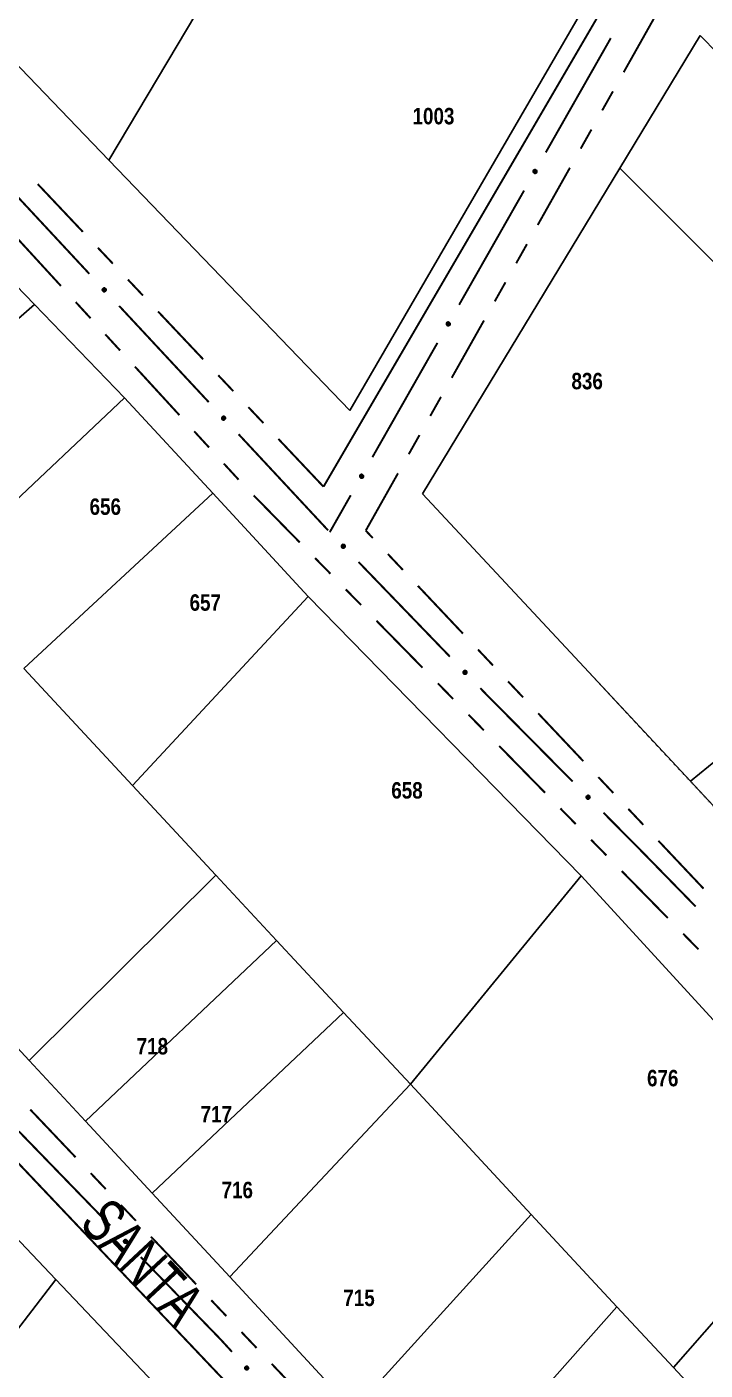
# Model space of a CAD drawing. Extents: x 201549 to 203722, y 4857623 to 4859778.
# Drawn here: x 202682.2 to 202744.1, y 4858937.2 to 4859059.8 of the extents above; entities that cross this region are included whole.
import ezdxf
from ezdxf.enums import TextEntityAlignment as Align

# ---------------------------------------------------------------- set-up
doc = ezdxf.new("R2010")
doc.units = 0
doc.header["$LTSCALE"] = 1.5
doc.header["$MEASUREMENT"] = 0
for name, color, linetype in [('CD-MALHA-LOTES', 40, 'CONTINUOUS'), ('RU-QUADRAS', 6, 'CONTINUOUS'), ('SV-EIXO-RUA-N-PAV', 6, 'CONTINUOUS'), ('SV-RUA-NAO-PAV-S-GUIA-C-GUIA', 7, 'CONTINUOUS'), ('SV-TXT-RUA-N-PAV-S-GUIA-C-GUIA', 7, 'CONTINUOUS'), ('Th_NmrPort', 1, 'CONTINUOUS')]:
    doc.layers.add(name, color=color, linetype=linetype)
doc.styles.add('ARIAL', font='ARIAL.TTF')
doc.styles.get("Standard").update_dxf_attribs({"font": 'swisscbo.ttf'})

msp = doc.modelspace()

# ---------------------------------------------------------------- linework, layer by layer
at = {"layer": 'CD-MALHA-LOTES', "linetype": 'Continuous'}
for p, q in [((202689.64, 4859047.68), (202703.65, 4859071.17)), ((202711.64, 4859024.83), (202737.4, 4859069.1)), ((202672.73, 4859065.25), (202689.64, 4859047.68)), ((202743.63, 4859059.05), (202736.29, 4859046.94)), ((202764.53, 4859037.67), (202743.63, 4859059.05)), ((202689.64, 4859047.68), (202711.64, 4859024.83)), ((202736.29, 4859046.94), (202718.28, 4859017.22)), ((202736.29, 4859046.94), (202757.6, 4859025.64)), ((202682.85, 4859034.48), (202674.49, 4859043.12)), ((202682.85, 4859034.48), (202665.24, 4859019.23)), ((202691.069072, 4859025.969125), (202682.85, 4859034.48)), ((202673.96, 4859009.84), (202691.069072, 4859025.969125)), ((202699.13, 4859017.27), (202691.069072, 4859025.969125)), ((202681.9, 4859001.29), (202699.13, 4859017.27)), ((202707.86, 4859007.86), (202699.13, 4859017.27)), ((202718.28, 4859017.22), (202742.75, 4858990.99)), ((202707.86, 4859007.86), (202691.81, 4858990.61)), ((202732.76, 4858982.37), (202707.86, 4859007.86)), ((202759.02, 4859004.28), (202742.75, 4858990.99)), ((202681.9, 4859001.29), (202691.81, 4858990.61)), ((202742.75, 4858990.99), (202748.6, 4858984.72)), ((202691.81, 4858990.61), (202699.42, 4858982.42)), ((202664.32, 4858984.98), (202682.37, 4858965.51)), ((202699.42, 4858982.42), (202682.37, 4858965.51)), ((202704.96, 4858976.46), (202699.42, 4858982.42)), ((202717.18, 4858963.33), (202732.76, 4858982.37)), ((202757.17, 4858955.76), (202732.76, 4858982.37)), ((202704.96, 4858976.46), (202687.51, 4858959.97)), ((202711.06, 4858969.89), (202704.96, 4858976.46)), ((202711.06, 4858969.89), (202693.61, 4858953.4)), ((202717.18, 4858963.33), (202711.06, 4858969.89)), ((202682.37, 4858965.51), (202687.51, 4858959.97)), ((202700.7, 4858945.75), (202717.18, 4858963.33)), ((202728.22, 4858951.44), (202717.18, 4858963.33)), ((202684.8, 4858945.51), (202669.91, 4858961.2)), ((202687.51, 4858959.97), (202693.61, 4858953.4)), ((202741.2, 4858937.48), (202757.17, 4858955.76)), ((202693.61, 4858953.4), (202700.7, 4858945.75)), ((202711.99, 4858933.58), (202728.22, 4858951.44)), ((202736.03, 4858943.04), (202728.22, 4858951.44)), ((202664.92, 4858919.59), (202684.8, 4858945.51)), ((202693.78, 4858936.05), (202684.8, 4858945.51)), ((202700.7, 4858945.75), (202711.99, 4858933.58)), ((202719.99, 4858924.94), (202736.03, 4858943.04)), ((202741.2, 4858937.48), (202736.03, 4858943.04)), ((202743.52, 4858934.99), (202741.2, 4858937.48))]:
    msp.add_line(p, q, dxfattribs=at)
at = {"layer": 'RU-QUADRAS', "linetype": 'Continuous'}
for points in [[(202334.2, 4859336.31, 0.01, 0.01, 0), (202359.63, 4859380.78, 0.01, 0.01, 0), (202431.07, 4859305.95, 0.01, 0.01, 0), (202473.24, 4859258.37, 0.01, 0.01, 0), (202504.96, 4859225.34, 0.01, 0.01, 0), (202609.09, 4859113.89, 0.01, 0.01, 0), (202649.91, 4859068.53, 0.01, 0.01, 0), (202690.97, 4859026.08, 0.01, 0.01, 0), (202707.86, 4859007.86, 0.01, 0.01, 0), (202732.76, 4858982.37, 0.01, 0.01, 0), (202786.51, 4858923.72, 0.01, 0.01, 0), (202817.55, 4858891.17, 0.01, 0.01, 0), (202785.28, 4858854.63, 0.01, 0.01, 0), (202645.57, 4859005.19, 0.01, 0.01, 0), (202637.52, 4859012.98, 0.01, 0.01, 0), (202489.97, 4859168.83, 0.01, 0.01, 0), (202473.82, 4859188.57, 0.01, 0.01, 0.0163932161), (202447.13, 4859214.72, 0.01, 0.01, -0.0030039758)], [(202602.43, 4859138.31, 0.01, 0.01, 0), (202630.15, 4859181.75, 0.01, 0.01, -0.0047944513), (202715.52, 4859089.91, 0.01, 0.01, 0), (202737.4, 4859069.1, 0.01, 0.01, 0), (202711.64, 4859024.83, 0.01, 0.01, 0), (202643.02, 4859096.11, 0.01, 0.01, 0), (202638.37, 4859102.7, 0.01, 0.01, 0)], [(202718.28, 4859017.22, 0.01, 0.01, 0), (202743.63, 4859059.05, 0.01, 0.01, 0.0030454992), (202851.47, 4858949.21, 0.01, 0.01, 0), (202825.34, 4858903.2, 0.01, 0.01, -0.0038905719)], [(202640.6, 4858907.69, 0.01, 0.01, 0), (202669.91, 4858961.2, 0.01, 0.01, 0), (202716.99, 4858911.59, 0.01, 0.01, 0), (202686.37, 4858859.92, 0.01, 0.01, 0)]]:
    msp.add_lwpolyline(points, format="xyseb", close=True, dxfattribs=at)
at = {"layer": 'SV-EIXO-RUA-N-PAV', "const_width": 0.18}
for points in [[(202735.476949, 4859058.800699), (202729.54127, 4859048.371523)], [(202687.862403, 4859037.297085), (202679.686628, 4859046.080975)], [(202727.56271, 4859044.895131), (202721.627031, 4859034.465955)], [(202690.845578, 4859034.092021), (202690.587661, 4859034.369122)], [(202691.269118, 4859033.637264), (202690.845578, 4859034.092021)], [(202698.766099, 4859025.587713), (202691.269118, 4859033.637264)], [(202719.648471, 4859030.989563), (202713.712792, 4859020.560387)], [(202709.670799, 4859013.879276), (202701.492274, 4859022.660604)], [(202711.734232, 4859017.083995), (202710.250313, 4859014.476701)], [(202710.250313, 4859014.476701), (202709.819452, 4859013.719666)], [(202720.780762, 4859002.365474), (202712.446163, 4859010.998808)], [(202724.024935, 4858999.005021), (202723.558962, 4858999.487696)], [(202724.256549, 4858998.771222), (202724.024935, 4858999.005021)], [(202731.998121, 4858990.956616), (202724.256549, 4858998.771222)], [(202738.468515, 4858984.425181), (202734.813238, 4858988.114941)], [(202739.032007, 4858983.848585), (202738.468515, 4858984.425181)], [(202743.225604, 4858979.557461), (202739.032007, 4858983.848585)], [(202689.779581, 4858950.435595), (202681.423331, 4858959.047975)], [(202699.855409, 4858940.050929), (202692.564997, 4858947.564802)], [(202700.213781, 4858939.659645), (202699.855409, 4858940.050929)], [(202700.889194, 4858938.922205), (202700.213781, 4858939.659645)]]:
    msp.add_lwpolyline(points, dxfattribs=at)
at = {"layer": 'SV-EIXO-RUA-N-PAV'}
for points in [[(202728.718731, 4859046.70375), (202728.732348, 4859046.656775), (202728.734445, 4859046.613618), (202728.725834, 4859046.57712), (202728.709815, 4859046.546851), (202728.689939, 4859046.517731), (202728.663423, 4859046.492792), (202728.627861, 4859046.471633), (202728.580835, 4859046.457642), (202728.536484, 4859046.458399), (202728.50025, 4859046.464927), (202728.467726, 4859046.479813), (202728.43976, 4859046.499595), (202728.414766, 4859046.527996), (202728.393675, 4859046.564243), (202728.380751, 4859046.61187), (202728.378985, 4859046.654194), (202728.388241, 4859046.689279), (202728.403414, 4859046.721881), (202728.424062, 4859046.751368), (202728.450232, 4859046.775698), (202728.486766, 4859046.796868), (202728.533943, 4859046.809001), (202728.576136, 4859046.811244), (202728.611341, 4859046.802483), (202728.643102, 4859046.786823), (202728.672552, 4859046.767243), (202728.69873, 4859046.741631), (202728.718731, 4859046.70375)], [(202689.242345, 4859035.652931), (202689.193448, 4859035.653991), (202689.151641, 4859035.664901), (202689.11939, 4859035.684036), (202689.0953, 4859035.708377), (202689.073459, 4859035.736055), (202689.057596, 4859035.768817), (202689.048044, 4859035.809081), (202689.048763, 4859035.858138), (202689.062754, 4859035.900232), (202689.079822, 4859035.932854), (202689.103757, 4859035.959435), (202689.131, 4859035.980201), (202689.165577, 4859035.995554), (202689.206474, 4859036.004835), (202689.255786, 4859036.002919), (202689.2967, 4859035.991942), (202689.327408, 4859035.972614), (202689.353979, 4859035.948383), (202689.375938, 4859035.919859), (202689.391324, 4859035.887608), (202689.400595, 4859035.846414), (202689.398058, 4859035.797768), (202689.387576, 4859035.756837), (202689.368685, 4859035.725865), (202689.344239, 4859035.700243), (202689.316746, 4859035.678), (202689.284475, 4859035.660683), (202689.242345, 4859035.652931)], [(202720.804492, 4859032.798181), (202720.818109, 4859032.751207), (202720.820206, 4859032.70805), (202720.811596, 4859032.671552), (202720.795577, 4859032.641283), (202720.775701, 4859032.612162), (202720.749184, 4859032.587224), (202720.713623, 4859032.566064), (202720.666597, 4859032.552074), (202720.622245, 4859032.552831), (202720.586011, 4859032.559358), (202720.553487, 4859032.574245), (202720.525521, 4859032.594027), (202720.500528, 4859032.622428), (202720.479436, 4859032.658675), (202720.466513, 4859032.706302), (202720.464746, 4859032.748626), (202720.474002, 4859032.783711), (202720.489175, 4859032.816313), (202720.509823, 4859032.8458), (202720.535993, 4859032.87013), (202720.572527, 4859032.8913), (202720.619704, 4859032.903432), (202720.661897, 4859032.905676), (202720.697102, 4859032.896915), (202720.728863, 4859032.881255), (202720.758313, 4859032.861675), (202720.784492, 4859032.836063), (202720.804492, 4859032.798181)], [(202700.146557, 4859023.943992), (202700.09766, 4859023.945036), (202700.055848, 4859023.955933), (202700.023591, 4859023.975058), (202699.999494, 4859023.999391), (202699.977645, 4859024.027062), (202699.961771, 4859024.05982), (202699.952207, 4859024.10008), (202699.95291, 4859024.149138), (202699.966888, 4859024.191236), (202699.983946, 4859024.223863), (202700.007873, 4859024.250452), (202700.035109, 4859024.271227), (202700.069681, 4859024.28659), (202700.110575, 4859024.295884), (202700.159888, 4859024.293983), (202700.200805, 4859024.283019), (202700.23152, 4859024.263701), (202700.258098, 4859024.239478), (202700.280066, 4859024.210961), (202700.295462, 4859024.178715), (202700.304746, 4859024.137524), (202700.302224, 4859024.088877), (202700.291755, 4859024.047943), (202700.272873, 4859024.016965), (202700.248436, 4859023.991336), (202700.220949, 4859023.969084), (202700.188685, 4859023.951756), (202700.146557, 4859023.943992)], [(202712.890253, 4859018.892613), (202712.90387, 4859018.845639), (202712.905968, 4859018.802482), (202712.897357, 4859018.765983), (202712.881338, 4859018.735715), (202712.861462, 4859018.706594), (202712.834945, 4859018.681656), (202712.799384, 4859018.660496), (202712.752358, 4859018.646506), (202712.708007, 4859018.647263), (202712.671772, 4859018.65379), (202712.639248, 4859018.668677), (202712.611283, 4859018.688459), (202712.586289, 4859018.71686), (202712.565197, 4859018.753107), (202712.552274, 4859018.800734), (202712.550508, 4859018.843058), (202712.559763, 4859018.878142), (202712.574936, 4859018.910745), (202712.595584, 4859018.940232), (202712.621755, 4859018.964562), (202712.658289, 4859018.985732), (202712.705465, 4859018.997864), (202712.747658, 4859019.000108), (202712.782863, 4859018.991347), (202712.814625, 4859018.975687), (202712.844074, 4859018.956106), (202712.870253, 4859018.930495), (202712.890253, 4859018.892613)], [(202711.077659, 4859012.25787), (202711.028751, 4859012.258038), (202710.986751, 4859012.268183), (202710.954157, 4859012.286728), (202710.929627, 4859012.310625), (202710.907285, 4859012.3379), (202710.890827, 4859012.370368), (202710.880543, 4859012.41045), (202710.880367, 4859012.459513), (202710.893588, 4859012.501854), (202710.910058, 4859012.534782), (202710.933504, 4859012.561795), (202710.960364, 4859012.583055), (202710.994655, 4859012.599036), (202711.035377, 4859012.609061), (202711.084715, 4859012.608044), (202711.125822, 4859012.597816), (202711.156878, 4859012.579051), (202711.183886, 4859012.555308), (202711.206362, 4859012.527189), (202711.222334, 4859012.495225), (202711.232354, 4859012.454207), (202711.230705, 4859012.405523), (202711.220971, 4859012.364407), (202711.202647, 4859012.333096), (202711.178674, 4859012.307032), (202711.15159, 4859012.284291), (202711.119641, 4859012.266388), (202711.077659, 4859012.25787)], [(202722.190458, 4859000.746758), (202722.14155, 4859000.746926), (202722.09955, 4859000.757072), (202722.066956, 4859000.775616), (202722.042426, 4859000.799513), (202722.020084, 4859000.826788), (202722.003626, 4859000.859256), (202721.993342, 4859000.899338), (202721.993166, 4859000.948401), (202722.006387, 4859000.990743), (202722.022858, 4859001.023671), (202722.046304, 4859001.050684), (202722.073163, 4859001.071943), (202722.107455, 4859001.087924), (202722.148176, 4859001.09795), (202722.197514, 4859001.096933), (202722.238622, 4859001.086704), (202722.269678, 4859001.067939), (202722.296685, 4859001.044196), (202722.319161, 4859001.016078), (202722.335133, 4859000.984113), (202722.345153, 4859000.943095), (202722.343504, 4859000.894411), (202722.33377, 4859000.853295), (202722.315447, 4859000.821984), (202722.291473, 4859000.795921), (202722.264389, 4859000.77318), (202722.23244, 4859000.755277), (202722.190458, 4859000.746758)], [(202733.428596, 4858989.356233), (202733.37969, 4858989.35577), (202733.337562, 4858989.365372), (202733.304731, 4858989.383494), (202733.279895, 4858989.407073), (202733.257203, 4858989.434057), (202733.240327, 4858989.46631), (202733.229526, 4858989.506256), (202733.228717, 4858989.555312), (202733.24139, 4858989.597821), (202733.257434, 4858989.630959), (202733.28053, 4858989.658272), (202733.307113, 4858989.679877), (202733.341195, 4858989.696299), (202733.381783, 4858989.706849), (202733.431131, 4858989.706469), (202733.472367, 4858989.696772), (202733.503662, 4858989.67841), (202733.530974, 4858989.655017), (202733.553811, 4858989.627191), (202733.570194, 4858989.595436), (202733.580743, 4858989.55455), (202733.579723, 4858989.505849), (202733.57052, 4858989.464611), (202733.552603, 4858989.433066), (202733.528967, 4858989.406695), (202733.502179, 4858989.383606), (202733.470464, 4858989.365293), (202733.428596, 4858989.356233)], [(202691.193337, 4858948.820424), (202691.144429, 4858948.820469), (202691.102403, 4858948.830509), (202691.069763, 4858948.848971), (202691.045173, 4858948.872807), (202691.022763, 4858948.900026), (202691.006223, 4858948.932452), (202690.995838, 4858948.972508), (202690.995539, 4858949.021571), (202691.008653, 4858949.063945), (202691.025042, 4858949.096914), (202691.04842, 4858949.123986), (202691.075226, 4858949.145314), (202691.109477, 4858949.16138), (202691.150173, 4858949.171508), (202691.199514, 4858949.170615), (202691.240647, 4858949.160489), (202691.27175, 4858949.141803), (202691.298817, 4858949.118128), (202691.321363, 4858949.090066), (202691.337415, 4858949.058141), (202691.347538, 4858949.017148), (202691.346011, 4858948.96846), (202691.336381, 4858948.92732), (202691.318136, 4858948.895963), (202691.294228, 4858948.86984), (202691.267201, 4858948.847031), (202691.235297, 4858948.829048), (202691.193337, 4858948.820424)], [(202702.255885, 4858937.267019), (202702.206998, 4858937.268472), (202702.165279, 4858937.279717), (202702.133183, 4858937.299111), (202702.109289, 4858937.323644), (202702.087672, 4858937.351496), (202702.072072, 4858937.384385), (202702.062844, 4858937.424724), (202702.063957, 4858937.473774), (202702.078285, 4858937.515754), (202702.095616, 4858937.548238), (202702.119763, 4858937.574626), (202702.147172, 4858937.595173), (202702.181871, 4858937.610247), (202702.222842, 4858937.6192), (202702.272137, 4858937.616887), (202702.312961, 4858937.605582), (202702.343513, 4858937.586008), (202702.369888, 4858937.561564), (202702.391617, 4858937.532865), (202702.406744, 4858937.500492), (202702.415683, 4858937.459224), (202702.412756, 4858937.410601), (202702.401946, 4858937.369754), (202702.382806, 4858937.338935), (202702.358156, 4858937.313511), (202702.330484, 4858937.291489), (202702.298076, 4858937.274432), (202702.255885, 4858937.267019)]]:
    msp.add_lwpolyline(points, close=True, dxfattribs=at)
for points in [[(202728.424062, 4859046.751368), (202728.378985, 4859046.654194)], [(202728.450232, 4859046.775698), (202728.380751, 4859046.61187)], [(202728.435553, 4859046.759447), (202728.382617, 4859046.63885)], [(202728.467843, 4859046.78032), (202728.390647, 4859046.595029)], [(202728.486766, 4859046.796868), (202728.393675, 4859046.564243)], [(202728.509785, 4859046.79884), (202728.405282, 4859046.549019)], [(202728.533943, 4859046.809001), (202728.414766, 4859046.527996)], [(202728.553095, 4859046.808732), (202728.428691, 4859046.518425)], [(202728.576136, 4859046.811244), (202728.43976, 4859046.499595)], [(202728.591353, 4859046.804228), (202728.4548, 4859046.492575)], [(202728.611341, 4859046.802483), (202728.467726, 4859046.479813)], [(202728.625561, 4859046.792609), (202728.482586, 4859046.47519)], [(202728.643102, 4859046.786823), (202728.50025, 4859046.464927)], [(202728.656906, 4859046.773199), (202728.522377, 4859046.465104)], [(202728.672552, 4859046.767243), (202728.536484, 4859046.458399)], [(202728.683179, 4859046.750396), (202728.56131, 4859046.461786)], [(202728.69873, 4859046.741631), (202728.580835, 4859046.457642)], [(202728.706752, 4859046.722849), (202728.604457, 4859046.468631)], [(202728.718731, 4859046.70375), (202728.627861, 4859046.471633)], [(202728.725108, 4859046.677861), (202728.648934, 4859046.488848)], [(202728.732348, 4859046.656775), (202728.663423, 4859046.492792)], [(202728.733649, 4859046.632179), (202728.680203, 4859046.513443)], [(202728.734445, 4859046.613618), (202728.689939, 4859046.517731)], [(202689.242345, 4859035.652931), (202689.048044, 4859035.809081)], [(202689.284475, 4859035.660683), (202689.048763, 4859035.858138)], [(202689.264154, 4859035.658648), (202689.052182, 4859035.832311)], [(202689.193448, 4859035.653991), (202689.057596, 4859035.768817)], [(202689.215734, 4859035.654591), (202689.058167, 4859035.783823)], [(202689.297491, 4859035.6729), (202689.058559, 4859035.875529)], [(202689.316746, 4859035.678), (202689.062754, 4859035.900232)], [(202689.169589, 4859035.660107), (202689.072281, 4859035.746628)], [(202689.32711, 4859035.691148), (202689.073372, 4859035.911687)], [(202689.151641, 4859035.664901), (202689.073459, 4859035.736055)], [(202689.344239, 4859035.700243), (202689.079822, 4859035.932854)], [(202689.355008, 4859035.71525), (202689.0949, 4859035.946638)], [(202689.368685, 4859035.725865), (202689.103757, 4859035.959435)], [(202689.376329, 4859035.744415), (202689.119802, 4859035.967951)], [(202689.387576, 4859035.756837), (202689.131, 4859035.980201)], [(202689.392072, 4859035.779574), (202689.152279, 4859035.98513)], [(202689.398058, 4859035.797768), (202689.165577, 4859035.995554)], [(202689.395591, 4859035.82386), (202689.188474, 4859035.998315)], [(202689.400595, 4859035.846414), (202689.206474, 4859036.004835)], [(202689.390466, 4859035.869421), (202689.236756, 4859035.998515)], [(202689.391324, 4859035.887608), (202689.255786, 4859036.002919)], [(202689.380209, 4859035.906477), (202689.280972, 4859035.993067)], [(202689.375938, 4859035.919859), (202689.2967, 4859035.991942)], [(202720.509823, 4859032.8458), (202720.464746, 4859032.748626)], [(202720.535993, 4859032.87013), (202720.466513, 4859032.706302)], [(202720.521314, 4859032.853879), (202720.468378, 4859032.733282)], [(202720.553604, 4859032.874752), (202720.476408, 4859032.689461)], [(202720.572527, 4859032.8913), (202720.479436, 4859032.658675)], [(202720.595546, 4859032.893272), (202720.491043, 4859032.64345)], [(202720.619704, 4859032.903432), (202720.500528, 4859032.622428)], [(202720.638856, 4859032.903163), (202720.514452, 4859032.612857)], [(202720.661897, 4859032.905676), (202720.525521, 4859032.594027)], [(202720.677114, 4859032.89866), (202720.540561, 4859032.587007)], [(202720.697102, 4859032.896915), (202720.553487, 4859032.574245)], [(202720.711323, 4859032.887041), (202720.568348, 4859032.569622)], [(202720.728863, 4859032.881255), (202720.586011, 4859032.559358)], [(202720.742667, 4859032.867631), (202720.608138, 4859032.559536)], [(202720.758313, 4859032.861675), (202720.622245, 4859032.552831)], [(202720.76894, 4859032.844828), (202720.647071, 4859032.556218)], [(202720.784492, 4859032.836063), (202720.666597, 4859032.552074)], [(202720.792513, 4859032.817281), (202720.690218, 4859032.563063)], [(202720.804492, 4859032.798181), (202720.713623, 4859032.566064)], [(202720.810869, 4859032.772293), (202720.734695, 4859032.58328)], [(202720.818109, 4859032.751207), (202720.749184, 4859032.587224)], [(202720.819411, 4859032.72661), (202720.765964, 4859032.607875)], [(202720.820206, 4859032.70805), (202720.775701, 4859032.612162)], [(202700.146557, 4859023.943992), (202699.952207, 4859024.10008)], [(202700.188685, 4859023.951756), (202699.95291, 4859024.149138)], [(202700.168364, 4859023.949715), (202699.956337, 4859024.123312)], [(202700.09766, 4859023.945036), (202699.961771, 4859024.05982)], [(202700.119945, 4859023.945643), (202699.962337, 4859024.074825)], [(202700.201697, 4859023.963977), (202699.962701, 4859024.166532)], [(202700.220949, 4859023.969084), (202699.966888, 4859024.191236)], [(202700.073798, 4859023.951145), (202699.976463, 4859024.037635)], [(202700.23131, 4859023.982234), (202699.977502, 4859024.202694)], [(202700.055848, 4859023.955933), (202699.977645, 4859024.027062)], [(202700.248436, 4859023.991336), (202699.983946, 4859024.223863)], [(202700.2592, 4859024.006345), (202699.99902, 4859024.237652)], [(202700.272873, 4859024.016965), (202700.007873, 4859024.250452)], [(202700.280512, 4859024.035518), (202700.023914, 4859024.258973)], [(202700.291755, 4859024.047943), (202700.035109, 4859024.271227)], [(202700.296244, 4859024.070681), (202700.056386, 4859024.276162)], [(202700.302224, 4859024.088877), (202700.069681, 4859024.28659)], [(202700.299749, 4859024.114968), (202700.092578, 4859024.289358)], [(202700.304746, 4859024.137524), (202700.110575, 4859024.295884)], [(202700.29461, 4859024.160528), (202700.140859, 4859024.289573)], [(202700.295462, 4859024.178715), (202700.159888, 4859024.293983)], [(202700.284341, 4859024.197581), (202700.185077, 4859024.28414)], [(202700.280066, 4859024.210961), (202700.200805, 4859024.283019)], [(202712.595584, 4859018.940232), (202712.550508, 4859018.843058)], [(202712.621755, 4859018.964562), (202712.552274, 4859018.800734)], [(202712.607075, 4859018.94831), (202712.554139, 4859018.827714)], [(202712.639366, 4859018.969184), (202712.562169, 4859018.783893)], [(202712.658289, 4859018.985732), (202712.565197, 4859018.753107)], [(202712.681307, 4859018.987704), (202712.576804, 4859018.737882)], [(202712.705465, 4859018.997864), (202712.586289, 4859018.71686)], [(202712.724618, 4859018.997595), (202712.600213, 4859018.707289)], [(202712.747658, 4859019.000108), (202712.611283, 4859018.688459)], [(202712.762876, 4859018.993092), (202712.626322, 4859018.681439)], [(202712.782863, 4859018.991347), (202712.639248, 4859018.668677)], [(202712.797084, 4859018.981472), (202712.654109, 4859018.664054)], [(202712.814625, 4859018.975687), (202712.671772, 4859018.65379)], [(202712.828428, 4859018.962063), (202712.6939, 4859018.653968)], [(202712.844074, 4859018.956106), (202712.708007, 4859018.647263)], [(202712.854701, 4859018.93926), (202712.732833, 4859018.65065)], [(202712.870253, 4859018.930495), (202712.752358, 4859018.646506)], [(202712.878274, 4859018.911713), (202712.775979, 4859018.657495)], [(202712.890253, 4859018.892613), (202712.799384, 4859018.660496)], [(202712.896631, 4859018.866725), (202712.820457, 4859018.677712)], [(202712.90387, 4859018.845639), (202712.834945, 4859018.681656)], [(202712.905172, 4859018.821042), (202712.851725, 4859018.702307)], [(202712.905968, 4859018.802482), (202712.861462, 4859018.706594)], [(202711.119641, 4859012.266388), (202710.880367, 4859012.459513)], [(202711.077659, 4859012.25787), (202710.880543, 4859012.41045)], [(202711.09936, 4859012.263983), (202710.884256, 4859012.433752)], [(202711.132432, 4859012.278841), (202710.889844, 4859012.47708)], [(202711.028751, 4859012.258038), (202710.890827, 4859012.370368)], [(202711.051022, 4859012.259044), (202710.891124, 4859012.385381)], [(202711.15159, 4859012.284291), (202710.893588, 4859012.501854)], [(202711.161713, 4859012.297626), (202710.903995, 4859012.513501)], [(202711.004784, 4859012.263718), (202710.905914, 4859012.34845)], [(202710.986751, 4859012.268183), (202710.907285, 4859012.3379)], [(202711.178674, 4859012.307032), (202710.910058, 4859012.534782)], [(202711.189167, 4859012.322233), (202710.924883, 4859012.548839)], [(202711.202647, 4859012.333096), (202710.933504, 4859012.561795)], [(202711.209952, 4859012.351782), (202710.949391, 4859012.570602)], [(202711.220971, 4859012.364407), (202710.960364, 4859012.583055)], [(202711.225051, 4859012.387222), (202710.981549, 4859012.588371)], [(202711.230705, 4859012.405523), (202710.994655, 4859012.599036)], [(202711.227762, 4859012.431565), (202711.017499, 4859012.602214)], [(202711.232354, 4859012.454207), (202711.035377, 4859012.609061)], [(202711.221807, 4859012.477025), (202711.065768, 4859012.603294)], [(202711.222334, 4859012.495225), (202711.084715, 4859012.608044)], [(202711.210876, 4859012.513888), (202711.110077, 4859012.598654)], [(202711.206362, 4859012.527189), (202711.125822, 4859012.597816)], [(202722.23244, 4859000.755277), (202721.993166, 4859000.948401)], [(202722.190458, 4859000.746758), (202721.993342, 4859000.899338)], [(202722.212159, 4859000.752871), (202721.997055, 4859000.922641)], [(202722.245231, 4859000.767729), (202722.002643, 4859000.965968)], [(202722.14155, 4859000.746926), (202722.003626, 4859000.859256)], [(202722.163821, 4859000.747932), (202722.003924, 4859000.874269)], [(202722.264389, 4859000.77318), (202722.006387, 4859000.990743)], [(202722.274512, 4859000.786514), (202722.016794, 4859001.002389)], [(202722.117583, 4859000.752606), (202722.018714, 4859000.837338)], [(202722.09955, 4859000.757072), (202722.020084, 4859000.826788)], [(202722.291473, 4859000.795921), (202722.022858, 4859001.023671)], [(202722.301966, 4859000.811121), (202722.037682, 4859001.037727)], [(202722.315447, 4859000.821984), (202722.046304, 4859001.050684)], [(202722.322751, 4859000.84067), (202722.06219, 4859001.059491)], [(202722.33377, 4859000.853295), (202722.073163, 4859001.071943)], [(202722.33785, 4859000.87611), (202722.094349, 4859001.07726)], [(202722.343504, 4859000.894411), (202722.107455, 4859001.087924)], [(202722.340561, 4859000.920453), (202722.130298, 4859001.091102)], [(202722.345153, 4859000.943095), (202722.148176, 4859001.09795)], [(202722.334606, 4859000.965913), (202722.178567, 4859001.092182)], [(202722.335133, 4859000.984113), (202722.197514, 4859001.096933)], [(202722.323675, 4859001.002776), (202722.222876, 4859001.087542)], [(202722.319161, 4859001.016078), (202722.238622, 4859001.086704)], [(202733.512129, 4858989.39707), (202733.251646, 4858989.609601)], [(202733.528967, 4858989.406695), (202733.257434, 4858989.630959)], [(202733.539263, 4858989.42203), (202733.272076, 4858989.645205)], [(202733.552603, 4858989.433066), (202733.28053, 4858989.658272)], [(202733.559665, 4858989.451845), (202733.296301, 4858989.667284)], [(202733.57052, 4858989.464611), (202733.307113, 4858989.679877)], [(202733.574306, 4858989.487477), (202733.328228, 4858989.685466)], [(202733.579723, 4858989.505849), (202733.341195, 4858989.696299)], [(202733.576444, 4858989.531851), (202733.363995, 4858989.699771)], [(202733.580743, 4858989.55455), (202733.381783, 4858989.706849)], [(202733.569903, 4858989.577231), (202733.412247, 4858989.701475)], [(202733.570194, 4858989.595436), (202733.431131, 4858989.706469)], [(202733.558497, 4858989.613949), (202733.456612, 4858989.697407)], [(202733.553811, 4858989.627191), (202733.472367, 4858989.696772)], [(202733.470464, 4858989.365293), (202733.228717, 4858989.555312)], [(202733.428596, 4858989.356233), (202733.229526, 4858989.506256)], [(202733.450216, 4858989.362626), (202733.232938, 4858989.529604)], [(202733.483093, 4858989.377909), (202733.237966, 4858989.573)], [(202733.37969, 4858989.35577), (202733.240327, 4858989.46631)], [(202733.401946, 4858989.357063), (202733.240431, 4858989.481325)], [(202733.502179, 4858989.383606), (202733.24139, 4858989.597821)], [(202733.355651, 4858989.36114), (202733.255696, 4858989.444588)], [(202733.337562, 4858989.365372), (202733.257203, 4858989.434057)], [(202691.346011, 4858948.96846), (202691.109477, 4858949.16138)], [(202691.343003, 4858948.994495), (202691.132312, 4858949.164616)], [(202691.347538, 4858949.017148), (202691.150173, 4858949.171508)], [(202691.336934, 4858949.03994), (202691.180579, 4858949.165817)], [(202691.337415, 4858949.058141), (202691.199514, 4858949.170615)], [(202691.325911, 4858949.076776), (202691.224899, 4858949.161288)], [(202691.321363, 4858949.090066), (202691.240647, 4858949.160489)], [(202691.235297, 4858948.829048), (202690.995539, 4858949.021571)], [(202691.193337, 4858948.820424), (202690.995838, 4858948.972508)], [(202691.215022, 4858948.826591), (202690.999493, 4858948.99582)], [(202691.248057, 4858948.841532), (202691.004972, 4858949.039161)], [(202691.144429, 4858948.820469), (202691.006223, 4858948.932452)], [(202691.166697, 4858948.821531), (202691.006483, 4858948.947466)], [(202691.267201, 4858948.847031), (202691.008653, 4858949.063945)], [(202691.277291, 4858948.860391), (202691.019032, 4858949.075618)], [(202691.120447, 4858948.826089), (202691.021365, 4858948.910572)], [(202691.102403, 4858948.830509), (202691.022763, 4858948.900026)], [(202691.294228, 4858948.86984), (202691.025042, 4858949.096914)], [(202691.304682, 4858948.885066), (202691.03983, 4858949.111008)], [(202691.318136, 4858948.895963), (202691.04842, 4858949.123986)], [(202691.325394, 4858948.914668), (202691.064284, 4858949.132833)], [(202691.336381, 4858948.92732), (202691.075226, 4858949.145314)], [(202691.340404, 4858948.950145), (202691.096398, 4858949.150683)], [(202702.255885, 4858937.267019), (202702.062844, 4858937.424724)], [(202702.298076, 4858937.274432), (202702.063957, 4858937.473774)], [(202702.277739, 4858937.27256), (202702.067168, 4858937.447921)], [(202702.206998, 4858937.268472), (202702.072072, 4858937.384385)], [(202702.229288, 4858937.268892), (202702.072764, 4858937.399385)], [(202702.311189, 4858937.286544), (202702.073892, 4858937.491086)], [(202702.330484, 4858937.291489), (202702.078285, 4858937.515754)], [(202702.183188, 4858937.274779), (202702.086579, 4858937.362079)], [(202702.165279, 4858937.279717), (202702.087672, 4858937.351496)], [(202702.340954, 4858937.304553), (202702.088995, 4858937.527123)], [(202702.358156, 4858937.313511), (202702.095616, 4858937.548238)], [(202702.369044, 4858937.32843), (202702.110804, 4858937.5619)], [(202702.382806, 4858937.338935), (202702.119763, 4858937.574626)], [(202702.390599, 4858937.357424), (202702.135876, 4858937.583013)], [(202702.401946, 4858937.369754), (202702.147172, 4858937.595173)], [(202702.406624, 4858937.392455), (202702.168489, 4858937.599931)], [(202702.412756, 4858937.410601), (202702.181871, 4858937.610247)], [(202702.410498, 4858937.436711), (202702.20479, 4858937.612824)], [(202702.415683, 4858937.459224), (202702.222842, 4858937.6192)], [(202702.40574, 4858937.482312), (202702.253071, 4858937.612636)], [(202702.406744, 4858937.500492), (202702.272137, 4858937.616887)], [(202702.395781, 4858937.519449), (202702.297243, 4858937.606834)], [(202702.391617, 4858937.532865), (202702.312961, 4858937.605582)]]:
    msp.add_lwpolyline(points, dxfattribs=at)
at = {"layer": 'SV-RUA-NAO-PAV-S-GUIA-C-GUIA', "const_width": 0.18}
for points in [[(202727.578414, 4859083.803845), (202729.141149, 4859082.141081), (202740.115147, 4859070.738451), (202709.249132, 4859017.865113)], [(202736.654759, 4859055.689209), (202739.598323, 4859060.917539)], [(202734.692383, 4859052.203656), (202735.673571, 4859053.946432)], [(202732.730007, 4859048.718102), (202733.711195, 4859050.460879)], [(202728.805256, 4859041.746996), (202731.74882, 4859046.975326)], [(202687.273875, 4859041.126413), (202683.153514, 4859045.487907)], [(202681.213806, 4859040.613035), (202685.270218, 4859036.192003)], [(202726.84288, 4859038.261443), (202727.824068, 4859040.004219)], [(202690.020782, 4859038.218751), (202688.647329, 4859039.672582)], [(202692.767689, 4859035.311088), (202691.394236, 4859036.76492)], [(202724.880504, 4859034.77589), (202725.861692, 4859036.518666)], [(202686.622355, 4859034.718325), (202687.974492, 4859033.244648)], [(202698.261504, 4859029.495763), (202694.141143, 4859033.857257)], [(202720.955753, 4859027.804783), (202723.899316, 4859033.033113)], [(202689.326629, 4859031.770971), (202690.678767, 4859030.297293)], [(202692.030904, 4859028.823616), (202696.087315, 4859024.402584)], [(202701.008411, 4859026.588101), (202699.634957, 4859028.041932)], [(202703.755318, 4859023.680438), (202702.381864, 4859025.13427)], [(202718.993377, 4859024.31923), (202719.974565, 4859026.062006)], [(202697.439452, 4859022.928906), (202698.79159, 4859021.455229)], [(202709.249132, 4859017.865113), (202705.128771, 4859022.226607)], [(202717.031001, 4859020.833677), (202718.012189, 4859022.576453)], [(202700.143727, 4859019.981551), (202701.495864, 4859018.507874)], [(202713.106249, 4859013.86257), (202716.049813, 4859019.0909)], [(202702.881073, 4859017.065564), (202707.08137, 4859012.780997)], [(202713.744333, 4859013.186586), (202713.106249, 4859013.86257)], [(202716.490041, 4859010.277792), (202715.117187, 4859011.732189)], [(202708.481469, 4859011.352808), (202709.881568, 4859009.92462)], [(202711.281666, 4859008.496431), (202712.681765, 4859007.068242)], [(202721.981457, 4859004.460202), (202717.862895, 4859008.823394)], [(202714.081864, 4859005.640053), (202718.282161, 4859001.355487)], [(202724.727165, 4859001.551407), (202723.354311, 4859003.005804)], [(202719.682259, 4858999.927298), (202721.082358, 4858998.499109)], [(202727.472873, 4858998.642612), (202726.100019, 4859000.097009)], [(202722.482457, 4858997.07092), (202723.882556, 4858995.642731)], [(202732.964289, 4858992.825022), (202728.845727, 4858997.188214)], [(202725.282655, 4858994.214543), (202729.482951, 4858989.929976)], [(202735.709997, 4858989.916227), (202734.337143, 4858991.370625)], [(202730.88305, 4858988.501787), (202732.283149, 4858987.073599)], [(202738.455705, 4858987.007432), (202737.082851, 4858988.46183)], [(202733.683248, 4858985.64541), (202735.083346, 4858984.217221)], [(202743.947121, 4858981.189842), (202739.828559, 4858985.553035)], [(202736.483445, 4858982.789032), (202740.683742, 4858978.504466)], [(202742.08384, 4858977.076277), (202743.483939, 4858975.648088)], [(202682.475235, 4858961.028052), (202686.607288, 4858956.677634)], [(202687.984639, 4858955.227494), (202689.36199, 4858953.777355)], [(202690.739341, 4858952.327216), (202692.116692, 4858950.877076)], [(202693.494043, 4858949.426937), (202697.626096, 4858945.076519)], [(202699.003447, 4858943.626379), (202700.380798, 4858942.17624)], [(202701.758149, 4858940.7261), (202703.1355, 4858939.275961)], [(202704.512851, 4858937.825822), (202708.644904, 4858933.475404)]]:
    msp.add_lwpolyline(points, dxfattribs=at)
msp.add_lwpolyline([(202635.824742, 4858909.494845), (202668.515742, 4858969.702873), (202716.616595, 4858918.992492), (202721.309278, 4858913.824742), (202704.292605, 4858884.234294), (202687.164948, 4858855.43299), (202678.254697, 4858864.717152)], close=True, dxfattribs=at)

# ---------------------------------------------------------------- texts
at = {"layer": 'SV-TXT-RUA-N-PAV-S-GUIA-C-GUIA', "style": 'ARIAL', "width": 0.7}
msp.add_text('SANTA', height=4, rotation=313, dxfattribs=at).set_placement((202686.846495, 4858950.5197))
at = {"layer": 'Th_NmrPort', "color": 1}
for s, p in [('1003', (202717.378554, 4859051.687271)), ('836', (202731.888554, 4859027.507271)), ('656', (202687.888554, 4859016.047271)), ('657', (202697.018554, 4859007.297271)), ('658', (202715.438554, 4858990.157271)), ('718', (202692.188554, 4858966.807271)), ('676', (202738.788554, 4858963.897271)), ('717', (202698.028554, 4858960.607271)), ('716', (202699.938554, 4858953.687271)), ('715', (202711.058554, 4858943.847271))]:
    msp.add_text(s, height=1.5, dxfattribs=at).set_placement(p, align=Align.MIDDLE_LEFT)

doc.saveas('drawing.dxf')
